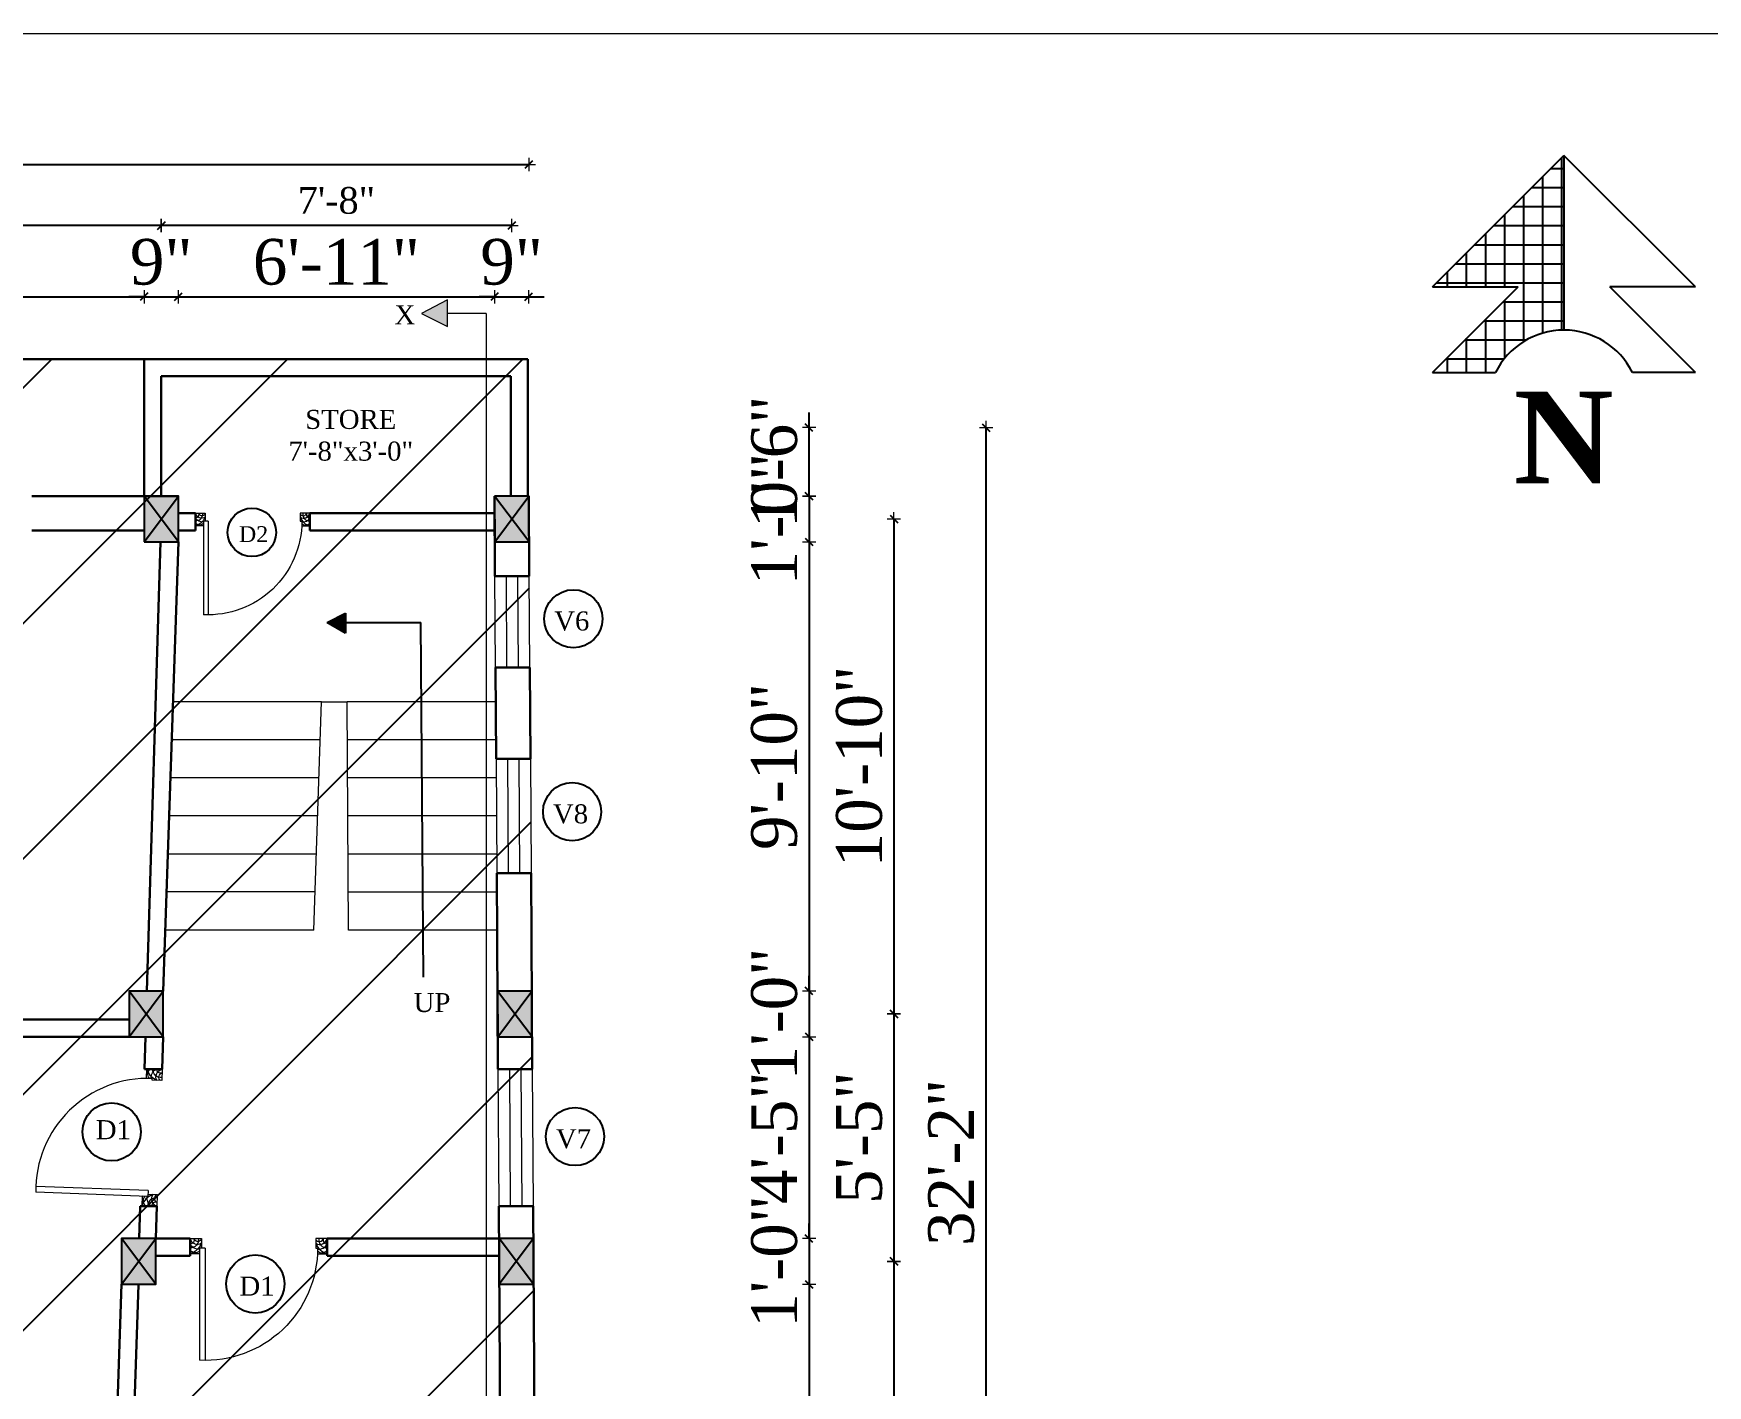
# Model space of a CAD drawing. Header units: inches. Extents: x 2 to 197762, y -33236 to 9.
# Drawn here: x 37221.1 to 37660.6, y -13940.7 to -13585.6 of the extents above; entities that cross this region are included whole.
import ezdxf

# ---------------------------------------------------------------- set-up
doc = ezdxf.new("R2010")
doc.units = ezdxf.units.IN
doc.header["$LTSCALE"] = 5
doc.header["$MEASUREMENT"] = 0
for name, color, linetype, lineweight in [('A-WALL', 7, 'Continuous', 9), ('Dimension', 7, 'Continuous', 18), ('DOOR', 62, 'Continuous', 0), ('Dw', 2, 'Continuous', 18), ('ele1', 21, 'Continuous', 20), ('tefriş', 30, 'Continuous', 9)]:
    doc.layers.add(name, color=color, linetype=linetype, lineweight=lineweight)
doc.layers.add('dim line', color=7, linetype='Continuous', lineweight=15, true_color=0xfab2b2)
doc.layers.add('TEXT', color=6, linetype='Continuous')
doc.layers.add('WALL', color=7, linetype='Continuous')
doc.styles.add('ordinary', font='times.ttf')
doc.styles.get("Standard").update_dxf_attribs({"font": 'arial.ttf'})
doc.dimstyles.new('Copy of 96', dxfattribs={"dimtxt": 7, "dimasz": 4, "dimexe": 0.5, "dimexo": 0.5, "dimgap": 3, "dimtad": 1, "dimdec": 1, "dimzin": 11, "dimdsep": 46, "dimlunit": 4, "dimtxsty": 'ordinary', "dimblk": 'OBLIQUE', "dimcen": 0.09, "dimse1": 1, "dimse2": 1, "dimclrt": 6, "dimazin": 0, "dimtfac": 1, "dimtdec": 1, "dimtix": 1, "dimtmove": 2, "dimatfit": 3, "dimldrblk": 'leader', "dimfxl": 0.5, "dimfxlon": 1, "dimtolj": 1, "dimtzin": 0, "dimarcsym": 0})

# ---------------------------------------------------------------- blocks, each defined once
blk = doc.blocks.new('SDEGH')
at = {"layer": 'TEXT'}
h = blk.add_hatch(dxfattribs=at)
h.set_pattern_fill('NET', color=256, scale=40, style=0)
h.set_pattern_definition([(0, (43922.391, -13181.093), (0, 5), []), (90, (43922.391, -13181.093), (-5, 3e-16), [])])
h.paths.add_polyline_path([(52300.82, -9226.07), (52266.28, -9260.61), (52288.77, -9260.61), (52266.28, -9283.1), (52282.84, -9283.1, -0.284572), (52300.82, -9271.97)])
blk.add_line((52300.82, -9226.07), (52300.82, -9271.97), dxfattribs=at)
at = {"layer": 'WALL'}
for p, q in [((52266.28, -9260.61), (52300.82, -9226.07)), ((52335.35, -9260.61), (52300.82, -9226.07)), ((52266.28, -9260.61), (52288.77, -9260.61)), ((52266.28, -9283.1), (52288.77, -9260.61)), ((52335.35, -9260.61), (52312.86, -9260.61)), ((52335.35, -9283.1), (52312.86, -9260.61)), ((52266.28, -9283.1), (52282.84, -9283.1)), ((52335.35, -9283.1), (52318.79, -9283.1))]:
    blk.add_line(p, q, dxfattribs=at)
blk.add_arc((52300.82, -9292.04), 20.08, 26.4605, 153.5395, dxfattribs=at)
at = {"layer": 'Defpoints', "insert": (52287.65, -9288.16), "char_height": 24, "width": 23.16, "attachment_point": 1}
blk.add_mtext('{\\fTimes New Roman|b1|i0|c0|p18;N}', dxfattribs=at)
blk = doc.blocks.new('C1a')
at = {"color": 1, "ltscale": 5}
for p, q in [((18657.75, 4625.76), (18648.75, 4625.76)), ((18648.75, 4625.76), (18648.82, 4613.76)), ((18657.82, 4613.76), (18657.75, 4625.76)), ((18648.82, 4613.76), (18657.82, 4613.76))]:
    blk.add_line(p, q, dxfattribs=at)
blk = doc.blocks.new('A$C27B36B59')
at = {"layer": 'DOOR'}
for p, q in [((0, 4), (0, 0)), ((2.5, 4), (0, 4)), ((0, 0), (3, 0)), ((2.5, 2.5), (2.5, 4)), ((3, 2.5), (2.5, 2.5)), ((3, 0), (3, 2.5))]:
    blk.add_line(p, q, dxfattribs=at)
for centre, radius, start, end in [((-1.4, -0.54), 4.75, 22.1411, 72.838), ((1.34, 2.09), 1.64, 45.138, 144.8948), ((2.21, 0.3), 2.49, 83.3149, 152.658), ((0.13, 0.37), 2.05, 349.4875, 93.6805), ((1.96, -0.47), 2.01, 58.7447, 166.495), ((-0.06, 0.32), 1.13, 343.542, 86.947), ((2.08, -0.4), 1.17, 38.2816, 160.1519)]:
    blk.add_arc(centre, radius, start, end, dxfattribs=at)
blk = doc.blocks.new('D2')
at = {"layer": 'DOOR'}
for p, q in [((74473.95, 24047.59), (74473.95, 24018.09)), ((74473.95, 24047.59), (74475.45, 24047.59)), ((74475.45, 24047.59), (74475.45, 24018.13))]:
    blk.add_line(p, q, dxfattribs=at)
blk.add_arc((74473.95, 24047.59), 29.5, 180, 272.9146, dxfattribs=at)
at = {"layer": 'DOOR', "xscale": -1, "rotation": 180}
blk.add_blockref('A$C27B36B59', (74441.95, 24050.09), dxfattribs=at)
at = {"layer": 'DOOR', "rotation": 180}
blk.add_blockref('A$C27B36B59', (74477.95, 24050.09), dxfattribs=at)
blk = doc.blocks.new('x-x')
at = {"ltscale": 5}
for points in [[(11364.03, -701.52), (11364.03, -694.51), (11357.15, -698.09)], [(11364.03, -1135.52), (11364.03, -1128.51), (11357.15, -1132.09)]]:
    blk.add_hatch(color=256, dxfattribs=at).paths.add_polyline_path(points)
for p, q in [((11364.03, -694.51), (11357.15, -698.09)), ((11364.03, -701.52), (11364.03, -694.51)), ((11357.15, -698.09), (11364.03, -701.52)), ((11374.13, -698.09), (11364.03, -698.09)), ((11374.13, -698.09), (11374.13, -1132.09)), ((11364.03, -1128.51), (11357.15, -1132.09)), ((11364.03, -1135.52), (11364.03, -1128.51)), ((11357.15, -1132.09), (11364.03, -1135.52)), ((11374.13, -1132.09), (11364.03, -1132.09))]:
    blk.add_line(p, q, dxfattribs=at)
at = {"layer": 'A-WALL', "color": 1, "ltscale": 5}
blk.add_line((11374.13, -1120.09), (11374.13, -1132.09), dxfattribs=at)
at = {"layer": 'TEXT', "style": 'ordinary'}
for p in [(11350.08, -700.97), (11350.08, -1134.1)]:
    blk.add_text('X', height=5, dxfattribs=at).set_placement(p)
blk = doc.blocks.new('oblique')
at = {"color": 0, "lineweight": -2}
blk.add_line((0.25, 0.25), (-0.25, -0.25), dxfattribs=at)
at = {"layer": 'dim line', "lineweight": 9}
for p, q in [((-0.4375, 0), (0.4375, 0)), ((0, 0.4375), (0, -0.4375))]:
    blk.add_line(p, q, dxfattribs=at)
blk = doc.blocks.new('*D312')
at = {"layer": 'A-WALL', "color": 0, "lineweight": -2, "ltscale": 50, "transparency": 16777216}
blk.add_line((37095.13, -13654.77), (37250.13, -13654.77), dxfattribs=at)
at = {"layer": 'Defpoints', "color": 0, "ltscale": 50, "transparency": 16777216}
for p in [(37250.13, -13654.77), (37095.13, -13707.14), (37250.13, -13707.14)]:
    blk.add_point(p, dxfattribs=at)
at = {"layer": 'A-WALL', "color": 0, "lineweight": -2, "ltscale": 50, "transparency": 16777216, "xscale": 4, "yscale": 4, "zscale": 4, "rotation": 180}
blk.add_blockref('oblique', (37095.13, -13654.77), dxfattribs=at)
at = {"layer": 'A-WALL', "color": 0, "lineweight": -2, "ltscale": 50, "transparency": 16777216, "xscale": 4, "yscale": 4, "zscale": 4}
blk.add_blockref('oblique', (37250.13, -13654.77), dxfattribs=at)
at = {"layer": 'A-WALL', "color": 6, "ltscale": 50, "transparency": 16777216, "insert": (37172.63, -13645.77), "char_height": 12, "attachment_point": 5, "style": 'ordinary'}
blk.add_mtext('\\A1;12\'-11"', dxfattribs=at)
blk = doc.blocks.new('_OBLIQUE')
at = {"color": 0, "linetype": 'ByBlock'}
blk.add_line((-0.5, -0.5), (0.5, 0.5), dxfattribs=at)
blk = doc.blocks.new('leader')
at = {"layer": 'Dimension'}
for p, q in [((0, -4.33), (0, 4.33)), ((-4.42, 0), (4.42, 0))]:
    blk.add_line(p, q, dxfattribs=at)
blk = doc.blocks.new('*D313')
at = {"layer": 'A-WALL', "color": 0, "lineweight": -2, "ltscale": 50, "transparency": 16777216}
for p, q in [((37250.13, -13654.77), (37246.13, -13654.77)), ((37250.13, -13654.77), (37259.13, -13654.77)), ((37259.13, -13654.77), (37263.13, -13654.77))]:
    blk.add_line(p, q, dxfattribs=at)
at = {"layer": 'Defpoints', "color": 0, "ltscale": 50, "transparency": 16777216}
for p in [(37259.13, -13654.77), (37250.13, -13707.14), (37259.13, -13707.14)]:
    blk.add_point(p, dxfattribs=at)
at = {"layer": 'A-WALL', "color": 0, "lineweight": -2, "ltscale": 50, "transparency": 16777216, "xscale": 4, "yscale": 4, "zscale": 4}
blk.add_blockref('oblique', (37250.13, -13654.77), dxfattribs=at)
at = {"layer": 'A-WALL', "color": 0, "lineweight": -2, "ltscale": 50, "transparency": 16777216, "xscale": 4, "yscale": 4, "zscale": 4, "rotation": 180}
blk.add_blockref('oblique', (37259.13, -13654.77), dxfattribs=at)
at = {"layer": 'A-WALL', "color": 6, "ltscale": 50, "transparency": 16777216, "insert": (37254.63, -13645.65), "char_height": 12, "attachment_point": 5, "style": 'ordinary'}
blk.add_mtext('\\A1;9"', dxfattribs=at)
blk = doc.blocks.new('*D314')
at = {"layer": 'A-WALL', "color": 0, "lineweight": -2, "ltscale": 50, "transparency": 16777216}
blk.add_line((37259.13, -13654.77), (37342.13, -13654.77), dxfattribs=at)
at = {"layer": 'Defpoints', "color": 0, "ltscale": 50, "transparency": 16777216}
for p in [(37342.13, -13654.77), (37259.13, -13707.14), (37342.13, -13707.14)]:
    blk.add_point(p, dxfattribs=at)
at = {"layer": 'A-WALL', "color": 0, "lineweight": -2, "ltscale": 50, "transparency": 16777216, "xscale": 4, "yscale": 4, "zscale": 4, "rotation": 180}
blk.add_blockref('oblique', (37259.13, -13654.77), dxfattribs=at)
at = {"layer": 'A-WALL', "color": 0, "lineweight": -2, "ltscale": 50, "transparency": 16777216, "xscale": 4, "yscale": 4, "zscale": 4}
blk.add_blockref('oblique', (37342.13, -13654.77), dxfattribs=at)
at = {"layer": 'A-WALL', "color": 6, "ltscale": 50, "transparency": 16777216, "insert": (37300.63, -13645.66), "char_height": 12, "attachment_point": 5, "style": 'ordinary'}
blk.add_mtext('\\A1;6\'-11"', dxfattribs=at)
blk = doc.blocks.new('*D315')
at = {"layer": 'A-WALL', "color": 0, "lineweight": -2, "ltscale": 50, "transparency": 16777216}
for p, q in [((37342.13, -13654.77), (37338.13, -13654.77)), ((37342.13, -13654.77), (37351.13, -13654.77)), ((37351.13, -13654.77), (37355.13, -13654.77))]:
    blk.add_line(p, q, dxfattribs=at)
at = {"layer": 'Defpoints', "color": 0, "ltscale": 50, "transparency": 16777216}
for p in [(37351.13, -13654.77), (37342.13, -13707.14), (37351.13, -13707.14)]:
    blk.add_point(p, dxfattribs=at)
at = {"layer": 'A-WALL', "color": 0, "lineweight": -2, "ltscale": 50, "transparency": 16777216, "xscale": 4, "yscale": 4, "zscale": 4}
blk.add_blockref('oblique', (37342.13, -13654.77), dxfattribs=at)
at = {"layer": 'A-WALL', "color": 0, "lineweight": -2, "ltscale": 50, "transparency": 16777216, "xscale": 4, "yscale": 4, "zscale": 4, "rotation": 180}
blk.add_blockref('oblique', (37351.13, -13654.77), dxfattribs=at)
at = {"layer": 'A-WALL', "color": 6, "ltscale": 50, "transparency": 16777216, "insert": (37346.63, -13645.65), "char_height": 12, "attachment_point": 5, "style": 'ordinary'}
blk.add_mtext('\\A1;9"', dxfattribs=at)
blk = doc.blocks.new('*D316')
at = {"layer": 'A-WALL', "color": 0, "lineweight": -2, "ltscale": 50, "transparency": 16777216}
blk.add_line((37346.63, -13636.09), (37254.63, -13636.09), dxfattribs=at)
at = {"layer": 'Defpoints', "color": 0, "ltscale": 50, "transparency": 16777216}
for p in [(37254.63, -13636.09), (37254.63, -13707.14), (37346.63, -13707.14)]:
    blk.add_point(p, dxfattribs=at)
at = {"layer": 'A-WALL', "color": 0, "lineweight": -2, "ltscale": 50, "transparency": 16777216, "xscale": 4, "yscale": 4, "zscale": 4, "rotation": 180}
blk.add_blockref('oblique', (37254.63, -13636.09), dxfattribs=at)
at = {"layer": 'A-WALL', "color": 0, "lineweight": -2, "ltscale": 50, "transparency": 16777216, "xscale": 4, "yscale": 4, "zscale": 4}
blk.add_blockref('oblique', (37346.63, -13636.09), dxfattribs=at)
at = {"layer": 'A-WALL', "color": 6, "ltscale": 50, "transparency": 16777216, "insert": (37300.63, -13629.52), "char_height": 7, "attachment_point": 5, "style": 'ordinary'}
blk.add_mtext('\\A1;7\'-8"', dxfattribs=at)
blk = doc.blocks.new('*D317')
at = {"layer": 'A-WALL', "color": 0, "lineweight": -2, "ltscale": 50, "transparency": 16777216}
blk.add_line((37254.63, -13636.09), (37090.63, -13636.09), dxfattribs=at)
at = {"layer": 'Defpoints', "color": 0, "ltscale": 50, "transparency": 16777216}
for p in [(37090.63, -13636.09), (37090.63, -13707.14), (37254.63, -13707.14)]:
    blk.add_point(p, dxfattribs=at)
at = {"layer": 'A-WALL', "color": 0, "lineweight": -2, "ltscale": 50, "transparency": 16777216, "xscale": 4, "yscale": 4, "zscale": 4, "rotation": 180}
blk.add_blockref('oblique', (37090.63, -13636.09), dxfattribs=at)
at = {"layer": 'A-WALL', "color": 0, "lineweight": -2, "ltscale": 50, "transparency": 16777216, "xscale": 4, "yscale": 4, "zscale": 4}
blk.add_blockref('oblique', (37254.63, -13636.09), dxfattribs=at)
at = {"layer": 'A-WALL', "color": 6, "ltscale": 50, "transparency": 16777216, "insert": (37172.63, -13626.99), "char_height": 12, "attachment_point": 5, "style": 'ordinary'}
blk.add_mtext('\\A1;13\'-8"', dxfattribs=at)
blk = doc.blocks.new('*D319')
at = {"layer": 'A-WALL', "color": 0, "lineweight": -2, "ltscale": 50, "transparency": 16777216}
blk.add_line((36972.13, -13620.07), (37351.13, -13620.07), dxfattribs=at)
at = {"layer": 'Defpoints', "color": 0, "ltscale": 50, "transparency": 16777216}
for p in [(37351.13, -13620.07), (36972.13, -13707.14), (37351.13, -13707.14)]:
    blk.add_point(p, dxfattribs=at)
at = {"layer": 'A-WALL', "color": 0, "lineweight": -2, "ltscale": 50, "transparency": 16777216, "xscale": 4, "yscale": 4, "zscale": 4, "rotation": 180}
blk.add_blockref('oblique', (36972.13, -13620.07), dxfattribs=at)
at = {"layer": 'A-WALL', "color": 0, "lineweight": -2, "ltscale": 50, "transparency": 16777216, "xscale": 4, "yscale": 4, "zscale": 4}
blk.add_blockref('oblique', (37351.13, -13620.07), dxfattribs=at)
at = {"layer": 'A-WALL', "color": 6, "ltscale": 50, "transparency": 16777216, "insert": (37161.63, -13610.95), "char_height": 12, "attachment_point": 5, "style": 'ordinary'}
blk.add_mtext('\\A1;31\'-7"', dxfattribs=at)
blk = doc.blocks.new('*D329')
at = {"layer": 'A-WALL', "color": 0, "lineweight": -2, "ltscale": 50, "transparency": 16777216}
for p, q in [((37424.73, -13707.14), (37424.73, -13703.14)), ((37424.73, -13707.14), (37424.73, -13719.14)), ((37424.73, -13719.14), (37424.73, -13723.14))]:
    blk.add_line(p, q, dxfattribs=at)
at = {"layer": 'Defpoints', "color": 0, "ltscale": 50, "transparency": 16777216}
for p in [(37351.13, -13707.14), (37351.2, -13719.14), (37424.73, -13719.14)]:
    blk.add_point(p, dxfattribs=at)
at = {"layer": 'A-WALL', "color": 0, "lineweight": -2, "ltscale": 50, "transparency": 16777216, "xscale": 4, "yscale": 4, "zscale": 4}
for p, rotation in [((37424.73, -13707.14), 270), ((37424.73, -13719.14), 90)]:
    blk.add_blockref('oblique', p, dxfattribs=dict(at, rotation=rotation))
at = {"layer": 'A-WALL', "color": 6, "ltscale": 50, "transparency": 16777216, "insert": (37415.63, -13713.14), "char_height": 12, "attachment_point": 5, "rotation": 90, "style": 'ordinary'}
blk.add_mtext('\\A1;1\'-0"', dxfattribs=at)
blk = doc.blocks.new('*D330')
at = {"layer": 'A-WALL', "color": 0, "lineweight": -2, "ltscale": 50, "transparency": 16777216}
blk.add_line((37424.73, -13719.14), (37424.73, -13837.14), dxfattribs=at)
at = {"layer": 'Defpoints', "color": 0, "ltscale": 50, "transparency": 16777216}
for p in [(37351.2, -13719.14), (37351.93, -13837.14), (37424.73, -13837.14)]:
    blk.add_point(p, dxfattribs=at)
at = {"layer": 'A-WALL', "color": 0, "lineweight": -2, "ltscale": 50, "transparency": 16777216, "xscale": 4, "yscale": 4, "zscale": 4}
for p, rotation in [((37424.73, -13719.14), 90), ((37424.73, -13837.14), 270)]:
    blk.add_blockref('oblique', p, dxfattribs=dict(at, rotation=rotation))
at = {"layer": 'A-WALL', "color": 6, "ltscale": 50, "transparency": 16777216, "insert": (37415.61, -13778.14), "char_height": 12, "attachment_point": 5, "rotation": 90, "style": 'ordinary'}
blk.add_mtext('\\A1;9\'-10"', dxfattribs=at)
blk = doc.blocks.new('*D331')
at = {"layer": 'A-WALL', "color": 0, "lineweight": -2, "ltscale": 50, "transparency": 16777216}
for p, q in [((37424.73, -13837.14), (37424.73, -13833.14)), ((37424.73, -13837.14), (37424.73, -13849.14)), ((37424.73, -13849.14), (37424.73, -13853.14))]:
    blk.add_line(p, q, dxfattribs=at)
at = {"layer": 'Defpoints', "color": 0, "ltscale": 50, "transparency": 16777216}
for p in [(37351.93, -13837.14), (37352, -13849.14), (37424.73, -13849.14)]:
    blk.add_point(p, dxfattribs=at)
at = {"layer": 'A-WALL', "color": 0, "lineweight": -2, "ltscale": 50, "transparency": 16777216, "xscale": 4, "yscale": 4, "zscale": 4}
for p, rotation in [((37424.73, -13837.14), 270), ((37424.73, -13849.14), 90)]:
    blk.add_blockref('oblique', p, dxfattribs=dict(at, rotation=rotation))
at = {"layer": 'A-WALL', "color": 6, "ltscale": 50, "transparency": 16777216, "insert": (37415.63, -13843.14), "char_height": 12, "attachment_point": 5, "rotation": 90, "style": 'ordinary'}
blk.add_mtext('\\A1;1\'-0"', dxfattribs=at)
blk = doc.blocks.new('*D332')
at = {"layer": 'A-WALL', "color": 0, "lineweight": -2, "ltscale": 50, "transparency": 16777216}
blk.add_line((37424.73, -13849.14), (37424.73, -13902.14), dxfattribs=at)
at = {"layer": 'Defpoints', "color": 0, "ltscale": 50, "transparency": 16777216}
for p in [(37352, -13849.14), (37352.33, -13902.14), (37424.73, -13902.14)]:
    blk.add_point(p, dxfattribs=at)
at = {"layer": 'A-WALL', "color": 0, "lineweight": -2, "ltscale": 50, "transparency": 16777216, "xscale": 4, "yscale": 4, "zscale": 4}
for p, rotation in [((37424.73, -13849.14), 90), ((37424.73, -13902.14), 270)]:
    blk.add_blockref('oblique', p, dxfattribs=dict(at, rotation=rotation))
at = {"layer": 'A-WALL', "color": 6, "ltscale": 50, "transparency": 16777216, "insert": (37415.63, -13875.64), "char_height": 12, "attachment_point": 5, "rotation": 90, "style": 'ordinary'}
blk.add_mtext('\\A1;4\'-5"', dxfattribs=at)
blk = doc.blocks.new('*D333')
at = {"layer": 'A-WALL', "color": 0, "lineweight": -2, "ltscale": 50, "transparency": 16777216}
for p, q in [((37424.73, -13902.14), (37424.73, -13898.14)), ((37424.73, -13902.14), (37424.73, -13914.14)), ((37424.73, -13914.14), (37424.73, -13918.14))]:
    blk.add_line(p, q, dxfattribs=at)
at = {"layer": 'Defpoints', "color": 0, "ltscale": 50, "transparency": 16777216}
for p in [(37352.33, -13902.14), (37352.4, -13914.14), (37424.73, -13914.14)]:
    blk.add_point(p, dxfattribs=at)
at = {"layer": 'A-WALL', "color": 0, "lineweight": -2, "ltscale": 50, "transparency": 16777216, "xscale": 4, "yscale": 4, "zscale": 4}
for p, rotation in [((37424.73, -13902.14), 270), ((37424.73, -13914.14), 90)]:
    blk.add_blockref('oblique', p, dxfattribs=dict(at, rotation=rotation))
at = {"layer": 'A-WALL', "color": 6, "ltscale": 50, "transparency": 16777216, "insert": (37415.63, -13908.14), "char_height": 12, "attachment_point": 5, "rotation": 90, "style": 'ordinary'}
blk.add_mtext('\\A1;1\'-0"', dxfattribs=at)
blk = doc.blocks.new('*D334')
at = {"layer": 'A-WALL', "color": 0, "lineweight": -2, "ltscale": 50, "transparency": 16777216}
blk.add_line((37424.73, -13914.14), (37424.73, -14033.14), dxfattribs=at)
at = {"layer": 'Defpoints', "color": 0, "ltscale": 50, "transparency": 16777216}
for p in [(37352.4, -13914.14), (37353.13, -14033.14), (37424.73, -14033.14)]:
    blk.add_point(p, dxfattribs=at)
at = {"layer": 'A-WALL', "color": 0, "lineweight": -2, "ltscale": 50, "transparency": 16777216, "xscale": 4, "yscale": 4, "zscale": 4}
for p, rotation in [((37424.73, -13914.14), 90), ((37424.73, -14033.14), 270)]:
    blk.add_blockref('oblique', p, dxfattribs=dict(at, rotation=rotation))
at = {"layer": 'A-WALL', "color": 6, "ltscale": 50, "transparency": 16777216, "insert": (37415.61, -13973.64), "char_height": 12, "attachment_point": 5, "rotation": 90, "style": 'ordinary'}
blk.add_mtext('\\A1;9\'-11"', dxfattribs=at)
blk = doc.blocks.new('*D336')
at = {"layer": 'A-WALL', "color": 0, "lineweight": -2, "ltscale": 50, "transparency": 16777216}
blk.add_line((37447.03, -13713.14), (37447.03, -13843.14), dxfattribs=at)
at = {"layer": 'Defpoints', "color": 0, "ltscale": 50, "transparency": 16777216}
for p in [(37351.16, -13713.14), (37351.96, -13843.14), (37447.03, -13843.14)]:
    blk.add_point(p, dxfattribs=at)
at = {"layer": 'A-WALL', "color": 0, "lineweight": -2, "ltscale": 50, "transparency": 16777216, "xscale": 4, "yscale": 4, "zscale": 4}
for p, rotation in [((37447.03, -13713.14), 90), ((37447.03, -13843.14), 270)]:
    blk.add_blockref('oblique', p, dxfattribs=dict(at, rotation=rotation))
at = {"layer": 'A-WALL', "color": 6, "ltscale": 50, "transparency": 16777216, "insert": (37437.93, -13778.14), "char_height": 12, "attachment_point": 5, "rotation": 90, "style": 'ordinary'}
blk.add_mtext('\\A1;10\'-10"', dxfattribs=at)
blk = doc.blocks.new('*D337')
at = {"layer": 'A-WALL', "color": 0, "lineweight": -2, "ltscale": 50, "transparency": 16777216}
blk.add_line((37447.03, -13843.14), (37447.03, -13908.14), dxfattribs=at)
at = {"layer": 'Defpoints', "color": 0, "ltscale": 50, "transparency": 16777216}
for p in [(37351.96, -13843.14), (37352.36, -13908.14), (37447.03, -13908.14)]:
    blk.add_point(p, dxfattribs=at)
at = {"layer": 'A-WALL', "color": 0, "lineweight": -2, "ltscale": 50, "transparency": 16777216, "xscale": 4, "yscale": 4, "zscale": 4}
for p, rotation in [((37447.03, -13843.14), 90), ((37447.03, -13908.14), 270)]:
    blk.add_blockref('oblique', p, dxfattribs=dict(at, rotation=rotation))
at = {"layer": 'A-WALL', "color": 6, "ltscale": 50, "transparency": 16777216, "insert": (37437.93, -13875.64), "char_height": 12, "attachment_point": 5, "rotation": 90, "style": 'ordinary'}
blk.add_mtext('\\A1;5\'-5"', dxfattribs=at)
blk = doc.blocks.new('*D338')
at = {"layer": 'A-WALL', "color": 0, "lineweight": -2, "ltscale": 50, "transparency": 16777216}
blk.add_line((37447.03, -13908.14), (37447.03, -14039.14), dxfattribs=at)
at = {"layer": 'Defpoints', "color": 0, "ltscale": 50, "transparency": 16777216}
for p in [(37352.36, -13908.14), (37353.17, -14039.14), (37447.03, -14039.14)]:
    blk.add_point(p, dxfattribs=at)
at = {"layer": 'A-WALL', "color": 0, "lineweight": -2, "ltscale": 50, "transparency": 16777216, "xscale": 4, "yscale": 4, "zscale": 4}
for p, rotation in [((37447.03, -13908.14), 90), ((37447.03, -14039.14), 270)]:
    blk.add_blockref('oblique', p, dxfattribs=dict(at, rotation=rotation))
at = {"layer": 'A-WALL', "color": 6, "ltscale": 50, "transparency": 16777216, "insert": (37437.93, -13973.64), "char_height": 12, "attachment_point": 5, "rotation": 90, "style": 'ordinary'}
blk.add_mtext('\\A1;10\'-11"', dxfattribs=at)
blk = doc.blocks.new('*D339')
at = {"layer": 'A-WALL', "color": 0, "lineweight": -2, "ltscale": 50, "transparency": 16777216}
blk.add_line((37471.19, -14075.14), (37471.19, -13689.14), dxfattribs=at)
at = {"layer": 'Defpoints', "color": 0, "ltscale": 50, "transparency": 16777216}
for p in [(37351.02, -13689.14), (37471.19, -13689.14), (37353.39, -14075.14)]:
    blk.add_point(p, dxfattribs=at)
at = {"layer": 'A-WALL', "color": 0, "lineweight": -2, "ltscale": 50, "transparency": 16777216, "xscale": 4, "yscale": 4, "zscale": 4}
for p, rotation in [((37471.19, -13689.14), 90), ((37471.19, -14075.14), 270)]:
    blk.add_blockref('oblique', p, dxfattribs=dict(at, rotation=rotation))
at = {"layer": 'A-WALL', "color": 6, "ltscale": 50, "transparency": 16777216, "insert": (37462.09, -13882.14), "char_height": 12, "attachment_point": 5, "rotation": 90, "style": 'ordinary'}
blk.add_mtext('\\A1;32\'-2"', dxfattribs=at)
blk = doc.blocks.new('*D341')
at = {"layer": 'A-WALL', "color": 0, "lineweight": -2, "ltscale": 50, "transparency": 16777216}
for p, q in [((37424.73, -13689.14), (37424.73, -13685.14)), ((37424.73, -13707.14), (37424.73, -13689.14)), ((37424.73, -13707.14), (37424.73, -13711.14))]:
    blk.add_line(p, q, dxfattribs=at)
at = {"layer": 'Defpoints', "color": 0, "ltscale": 50, "transparency": 16777216}
for p in [(37351.13, -13689.14), (37424.73, -13689.14), (37351.13, -13707.14)]:
    blk.add_point(p, dxfattribs=at)
at = {"layer": 'A-WALL', "color": 0, "lineweight": -2, "ltscale": 50, "transparency": 16777216, "xscale": 4, "yscale": 4, "zscale": 4}
for p, rotation in [((37424.73, -13689.14), 270), ((37424.73, -13707.14), 90)]:
    blk.add_blockref('oblique', p, dxfattribs=dict(at, rotation=rotation))
at = {"layer": 'A-WALL', "color": 6, "ltscale": 50, "transparency": 16777216, "insert": (37415.63, -13698.14), "char_height": 12, "attachment_point": 5, "rotation": 90, "style": 'ordinary'}
blk.add_mtext('\\A1;1\'-6"', dxfattribs=at)

msp = doc.modelspace()

# ---------------------------------------------------------------- hatches: boundary and pattern name
at = {"layer": 'WALL', "linetype": 'ByBlock', "ltscale": 5, "true_color": 0xf8991e}
h = msp.add_hatch(dxfattribs=at)
h.set_pattern_fill('ANSI31', color=30, scale=350)
h.set_pattern_definition([(45, (28671.218, -11460.087), (-30.93592, 30.93592), [])])
h.paths.add_polyline_path([(36759.76, -14081.14), (36992.57, -13671.14), (37351.02, -13671.14), (37352.61, -13949.14), (37401.2, -13949.14), (37401.2, -14039.14), (37353.2, -14039.14), (37353.43, -14081.14)])
h = msp.add_hatch(color=30, dxfattribs=at)
h.dxf.hatch_style = 1
h.paths.add_polyline_path([(37254.63, -13713.14), (37250.13, -13719.14), (37259.13, -13719.14)])
h.paths.add_polyline_path([(37259.13, -13719.14), (37259.13, -13707.14), (37254.63, -13713.14)])
h.paths.add_polyline_path([(37254.63, -13713.14), (37259.13, -13707.14), (37250.13, -13707.14)])
h.paths.add_polyline_path([(37250.13, -13707.14), (37250.13, -13719.14), (37254.63, -13713.14)])
h = msp.add_hatch(color=30, dxfattribs=at)
h.dxf.hatch_style = 1
h.paths.add_polyline_path([(37351.2, -13719.14), (37346.66, -13713.14), (37342.2, -13719.14)])
h.paths.add_polyline_path([(37351.2, -13719.14), (37351.13, -13707.14), (37346.66, -13713.14)])
h.paths.add_polyline_path([(37351.13, -13707.14), (37342.13, -13707.14), (37346.66, -13713.14)])
h.paths.add_polyline_path([(37346.66, -13713.14), (37342.13, -13707.14), (37342.2, -13719.14)])
at = {"layer": 'WALL', "linetype": 'ByBlock', "ltscale": 5}
msp.add_hatch(color=2, dxfattribs=at).paths.add_polyline_path([(37298.16, -13740.3), (37303.02, -13737.9), (37303.02, -13743.15)])
at = {"layer": 'WALL', "linetype": 'ByBlock', "ltscale": 5, "true_color": 0xf8991e}
h = msp.add_hatch(color=30, dxfattribs=at)
h.dxf.hatch_style = 1
h.paths.add_polyline_path([(37250.67, -13843.14), (37246.17, -13849.14), (37255.17, -13849.14)])
h.paths.add_polyline_path([(37255.17, -13849.14), (37255.17, -13837.14), (37250.67, -13843.14)])
h.paths.add_polyline_path([(37250.67, -13843.14), (37255.17, -13837.14), (37246.17, -13837.14)])
h.paths.add_polyline_path([(37246.17, -13837.14), (37246.17, -13849.14), (37250.67, -13843.14)])
h = msp.add_hatch(color=30, dxfattribs=at)
h.dxf.hatch_style = 1
h.paths.add_polyline_path([(37352, -13849.14), (37347.46, -13843.14), (37343, -13849.14)])
h.paths.add_polyline_path([(37352, -13849.14), (37351.93, -13837.14), (37347.46, -13843.14)])
h.paths.add_polyline_path([(37351.93, -13837.14), (37342.93, -13837.14), (37347.46, -13843.14)])
h.paths.add_polyline_path([(37347.46, -13843.14), (37342.93, -13837.14), (37343, -13849.14)])
h = msp.add_hatch(color=30, dxfattribs=at)
h.dxf.hatch_style = 1
h.paths.add_polyline_path([(37248.69, -13908.14), (37244.19, -13914.14), (37253.19, -13914.14)])
h.paths.add_polyline_path([(37253.19, -13914.14), (37253.19, -13902.14), (37248.69, -13908.14)])
h.paths.add_polyline_path([(37248.69, -13908.14), (37253.19, -13902.14), (37244.19, -13902.14)])
h.paths.add_polyline_path([(37244.19, -13902.14), (37244.19, -13914.14), (37248.69, -13908.14)])
h = msp.add_hatch(color=30, dxfattribs=at)
h.dxf.hatch_style = 1
h.paths.add_polyline_path([(37352.4, -13914.14), (37347.86, -13908.14), (37343.4, -13914.14)])
h.paths.add_polyline_path([(37352.4, -13914.14), (37352.33, -13902.14), (37347.86, -13908.14)])
h.paths.add_polyline_path([(37352.33, -13902.14), (37343.33, -13902.14), (37347.86, -13908.14)])
h.paths.add_polyline_path([(37347.86, -13908.14), (37343.33, -13902.14), (37343.4, -13914.14)])

# ---------------------------------------------------------------- linework, layer by layer
at = {"color": 1, "ltscale": 5}
for p, q in [((37250.13, -13719.14), (37259.13, -13707.14)), ((37259.13, -13719.14), (37250.13, -13707.14)), ((37351.2, -13719.14), (37342.13, -13707.14)), ((37342.2, -13719.14), (37351.13, -13707.14)), ((37257.72, -13771.14), (37257.38, -13771.13)), ((37246.17, -13849.14), (37255.17, -13837.14)), ((37255.17, -13849.14), (37246.17, -13837.14)), ((37352, -13849.14), (37342.93, -13837.14)), ((37343, -13849.14), (37351.93, -13837.14)), ((37244.19, -13914.14), (37253.19, -13902.14)), ((37253.19, -13914.14), (37244.19, -13902.14)), ((37352.4, -13914.14), (37343.33, -13902.14)), ((37352.33, -13902.14), (37343.4, -13914.14))]:
    msp.add_line(p, q, dxfattribs=at)
at = {"layer": 'A-WALL', "lineweight": 30}
for p, q in [((37250.13, -13671.14), (36992.57, -13671.14)), ((37350.9, -13671.14), (37250.13, -13671.14)), ((37250.13, -13707.14), (37250.13, -13671.14)), ((37350.9, -13671.14), (37350.9, -13707.14)), ((37346.4, -13675.64), (37254.63, -13675.64)), ((37254.63, -13707.14), (37254.63, -13675.64)), ((37346.4, -13675.64), (37346.4, -13707.14)), ((37259.13, -13707.14), (37220.63, -13707.14)), ((37342.25, -13728.14), (37342.13, -13707.14)), ((37351.26, -13728.14), (37351.13, -13707.14)), ((37263.63, -13711.64), (37259.13, -13711.64)), ((37263.63, -13711.64), (37263.63, -13716.14)), ((37342.18, -13711.64), (37293.63, -13711.64)), ((37293.63, -13711.64), (37293.63, -13716.14)), ((37250.13, -13716.14), (37220.63, -13716.14)), ((37263.63, -13716.14), (37259.13, -13716.14)), ((37342.18, -13716.14), (37293.63, -13716.14)), ((37254.44, -13719.14), (37250.85, -13837.14)), ((37259.13, -13719.14), (37255.17, -13837.14)), ((37342.25, -13728.14), (37351.26, -13728.14)), ((37342.55, -13776.14), (37342.4, -13752.14)), ((37342.4, -13752.14), (37351.4, -13752.14)), ((37351.55, -13776.14), (37351.4, -13752.14)), ((37342.55, -13776.14), (37351.55, -13776.14)), ((37343.05, -13857.64), (37342.73, -13806.14)), ((37342.73, -13806.14), (37351.73, -13806.14)), ((37352.05, -13857.64), (37351.73, -13806.14)), ((37140.56, -13844.64), (37246.17, -13844.64)), ((37140.56, -13849.14), (37246.17, -13849.14)), ((37250.49, -13849.14), (37250.23, -13857.64)), ((37255.17, -13849.14), (37254.85, -13857.64)), ((37250.23, -13857.64), (37254.85, -13857.64)), ((37343.05, -13857.64), (37352.05, -13857.64)), ((37249.13, -13893.64), (37248.87, -13902.14)), ((37249.13, -13893.64), (37253.51, -13893.64)), ((37253.51, -13893.64), (37253.19, -13902.14)), ((37344.2, -14045.14), (37343.27, -13893.64)), ((37343.27, -13893.64), (37352.27, -13893.64)), ((37353.43, -14081.14), (37352.27, -13893.64)), ((37253.19, -13902.14), (37262.19, -13902.14)), ((37262.19, -13902.14), (37262.19, -13906.64)), ((37298.19, -13902.14), (37343.33, -13902.14)), ((37298.19, -13902.14), (37298.19, -13906.64)), ((37253.19, -13906.64), (37262.19, -13906.64)), ((37298.19, -13906.64), (37343.33, -13906.64)), ((37244.19, -13914.14), (37240.2, -14033.14)), ((37248.69, -13914.29), (37244.7, -14033.29))]:
    msp.add_line(p, q, dxfattribs=at)
at = {"layer": 'Dw', "color": 3}
for p, q in [((37342.4, -13752.17), (37342.26, -13728.17)), ((37345.4, -13752.15), (37345.26, -13728.15)), ((37348.4, -13752.13), (37348.26, -13728.13)), ((37351.4, -13752.11), (37351.25, -13728.11)), ((37342.55, -13776.14), (37342.73, -13806.14)), ((37345.55, -13776.15), (37345.73, -13806.15)), ((37348.55, -13776.13), (37348.73, -13806.13)), ((37351.55, -13776.11), (37351.73, -13806.11)), ((37343.05, -13857.68), (37343.27, -13893.68)), ((37346.05, -13857.64), (37346.27, -13893.64)), ((37349.05, -13857.64), (37349.27, -13893.64)), ((37352.05, -13857.62), (37352.27, -13893.62))]:
    msp.add_line(p, q, dxfattribs=at)
at = {"layer": 'ele1'}
msp.add_lwpolyline([(35053.85, -13585.62), (38138.81, -13585.62), (38138.81, -15740.95), (35053.85, -15740.95)], close=True, dxfattribs=at)
msp.add_lwpolyline([(35053.85, -13585.62), (38138.81, -13585.62), (38138.81, -15740.95), (35053.85, -15740.95)], close=True, dxfattribs=at)
at = {"layer": 'tefriş', "ltscale": 5}
for p, q in [((37296.72, -13761.14), (37257.72, -13761.14)), ((37294.71, -13821.14), (37296.72, -13761.14)), ((37296.72, -13761.14), (37303.46, -13761.14)), ((37342.46, -13761.14), (37303.46, -13761.14)), ((37303.83, -13821.14), (37303.46, -13761.14)), ((37296.38, -13771.13), (37257.38, -13771.13)), ((37342.52, -13771.14), (37303.52, -13771.14)), ((37296.05, -13781.12), (37257.05, -13781.12)), ((37342.58, -13781.14), (37303.58, -13781.14)), ((37295.71, -13791.11), (37256.71, -13791.11)), ((37342.64, -13791.14), (37303.64, -13791.14)), ((37295.38, -13801.14), (37256.38, -13801.14)), ((37342.7, -13801.14), (37303.7, -13801.14)), ((37295.04, -13811.08), (37256.04, -13811.08)), ((37342.77, -13811.14), (37303.77, -13811.14)), ((37294.71, -13821.14), (37255.71, -13821.14)), ((37342.83, -13821.14), (37303.83, -13821.14))]:
    msp.add_line(p, q, dxfattribs=at)
at = {"layer": 'TEXT'}
for centre, radius in [((37278.43, -13716.65), 6.37), ((37362.84, -13739.36), 7.64), ((37362.52, -13790.02), 7.64), ((37241.59, -13874.11), 7.64), ((37363.28, -13875.35), 7.64), ((37279.31, -13914.06), 7.64)]:
    msp.add_circle(centre, radius, dxfattribs=at)
at = {"layer": 'WALL', "color": 2, "linetype": 'ByBlock', "ltscale": 5}
for p, q in [((37298.16, -13740.3), (37303.02, -13737.9)), ((37303.02, -13743.15), (37298.16, -13740.3)), ((37303.02, -13737.9), (37303.02, -13743.15)), ((37303.02, -13740.3), (37322.83, -13740.3)), ((37323.52, -13833.49), (37322.83, -13740.3))]:
    msp.add_line(p, q, dxfattribs=at)
for points in [[(37250.13, -13719.14), (37259.13, -13719.14), (37259.13, -13707.14), (37250.13, -13707.14)], [(37342.13, -13707.14), (37342.2, -13719.14), (37351.2, -13719.14), (37351.13, -13707.14)], [(37246.17, -13849.14), (37255.17, -13849.14), (37255.17, -13837.14), (37246.17, -13837.14)], [(37342.93, -13837.14), (37343, -13849.14), (37352, -13849.14), (37351.93, -13837.14)], [(37244.19, -13914.14), (37253.19, -13914.14), (37253.19, -13902.14), (37244.19, -13902.14)], [(37343.33, -13902.14), (37343.4, -13914.14), (37352.4, -13914.14), (37352.33, -13902.14)]]:
    msp.add_lwpolyline(points, close=True, dxfattribs=at)

# ---------------------------------------------------------------- block references
at = {"layer": 'A-WALL', "color": 1}
msp.add_blockref('x-x', (25965.79, -12961.05), dxfattribs=at)
at = {"layer": 'WALL'}
msp.add_blockref('SDEGH', (-14677.87, -4391.57), dxfattribs=at)
at = {"layer": 'WALL', "color": 2, "linetype": 'ByBlock', "ltscale": 5}
for p in [(18693.38, -18332.9), (18694.18, -18462.9), (18694.58, -18527.9)]:
    msp.add_blockref('C1a', p, dxfattribs=at)
at = {"layer": 'WALL', "color": 2, "linetype": 'ByBlock', "xscale": -0.8332999999984168, "yscale": 0.8333000000000084, "zscale": 0.8333}
msp.add_blockref('D2', (99326.1, -33752.58), dxfattribs=at)
at = {"layer": 'WALL', "color": 2, "linetype": 'ByBlock', "rotation": 267.8625062016942}
msp.add_blockref('D2', (15998.01, 61429.5), dxfattribs=at)
at = {"layer": 'WALL', "color": 2, "linetype": 'ByBlock', "xscale": -1}
msp.add_blockref('D2', (111740.14, -37952.23), dxfattribs=at)

# ---------------------------------------------------------------- texts
at = {"layer": 'TEXT', "style": 'ordinary'}
for s, height, rotation, p in [('D2', 4.167, 359.9996, (37275.02, -13719.2)), ('V6', 5, 0.0004, (37357.81, -13742.42)), ('V8', 5, 0.0004, (37357.48, -13793.09)), ('UP', 5, 359.9996, (37320.91, -13842.64)), ('D1', 5, 359.9996, (37237.44, -13876.04)), ('V7', 5, 0.0004, (37358.25, -13878.41)), ('D1', 5, 0.0004, (37275.16, -13917.12))]:
    msp.add_text(s, height=height, rotation=rotation, dxfattribs=at).set_placement(p)
at = {"layer": 'TEXT', "insert": (37304.39, -13697.89), "char_height": 5, "attachment_point": 8, "rotation": 359.9996, "style": 'ordinary'}
msp.add_mtext_dynamic_manual_height_columns('STORE\\P7\'-8"x3\'-0"', width=101.5687, gutter_width=1720.72, heights=[0], dxfattribs=at)

# ---------------------------------------------------------------- dimensions: what is measured, and where the dimension line sits
at = {"layer": 'A-WALL', "ltscale": 50}
for base, p1, p2, picture, middle in [((37351.13, -13620.07), (36972.13, -13707.14), (37351.13, -13707.14), '*D319', (37161.63, -13610.95)), ((37090.63, -13636.09), (37254.63, -13707.14), (37090.63, -13707.14), '*D317', (37172.63, -13626.99))]:
    dim = msp.add_linear_dim(base=base, p1=p1, p2=p2, dimstyle='Copy of 96', override={"dimtxt": 12, "dimdec": 0, "dimblk": 'oblique', "dimtdec": 0, "dimarcsym": 1}, dxfattribs=at)
    dim.commit()
    dim.dimension.update_dxf_attribs({"geometry": picture, "text_midpoint": middle})
dim = msp.add_aligned_dim(p1=(37346.63, -13707.14), p2=(37254.63, -13707.14), distance=-71.05, dimstyle='Copy of 96', override={"dimdec": 0, "dimblk": 'oblique', "dimtdec": 0, "dimarcsym": 1}, dxfattribs=at)
dim.commit()
dim.dimension.update_dxf_attribs({"geometry": '*D316', "text_midpoint": (37300.63, -13629.52)})
for base, p1, p2, angle, picture, middle in [((37250.13, -13654.77), (37095.13, -13707.14), (37250.13, -13707.14), 180, '*D312', (37172.63, -13645.77)), ((37259.13, -13654.77), (37250.13, -13707.14), (37259.13, -13707.14), 180, '*D313', (37254.63, -13645.65)), ((37342.13, -13654.77), (37259.13, -13707.14), (37342.13, -13707.14), 180, '*D314', (37300.63, -13645.66)), ((37351.13, -13654.77), (37342.13, -13707.14), (37351.13, -13707.14), 180, '*D315', (37346.63, -13645.65)), ((37424.73, -13689.14), (37351.13, -13707.14), (37351.13, -13689.14), 90, '*D341', (37415.63, -13698.14)), ((37471.19, -13689.14), (37353.39, -14075.14), (37351.02, -13689.14), 90, '*D339', (37462.09, -13882.14)), ((37424.73, -13719.14), (37351.13, -13707.14), (37351.2, -13719.14), 90, '*D329', (37415.63, -13713.14)), ((37447.03, -13843.14), (37351.16, -13713.14), (37351.96, -13843.14), 90, '*D336', (37437.93, -13778.14)), ((37424.73, -13837.14), (37351.2, -13719.14), (37351.93, -13837.14), 90, '*D330', (37415.61, -13778.14)), ((37424.73, -13849.14), (37351.93, -13837.14), (37352, -13849.14), 90, '*D331', (37415.63, -13843.14)), ((37447.03, -13908.14), (37351.96, -13843.14), (37352.36, -13908.14), 90, '*D337', (37437.93, -13875.64)), ((37424.73, -13902.14), (37352, -13849.14), (37352.33, -13902.14), 90, '*D332', (37415.63, -13875.64)), ((37424.73, -13914.14), (37352.33, -13902.14), (37352.4, -13914.14), 90, '*D333', (37415.63, -13908.14)), ((37447.03, -14039.14), (37352.36, -13908.14), (37353.17, -14039.14), 90, '*D338', (37437.93, -13973.64)), ((37424.73, -14033.14), (37352.4, -13914.14), (37353.13, -14033.14), 90, '*D334', (37415.61, -13973.64))]:
    dim = msp.add_linear_dim(base=base, p1=p1, p2=p2, angle=angle, dimstyle='Copy of 96', override={"dimtxt": 12, "dimdec": 0, "dimblk": 'oblique', "dimtdec": 0, "dimarcsym": 1}, dxfattribs=at)
    dim.commit()
    dim.dimension.update_dxf_attribs({"geometry": picture, "text_midpoint": middle})

doc.saveas('drawing.dxf')
